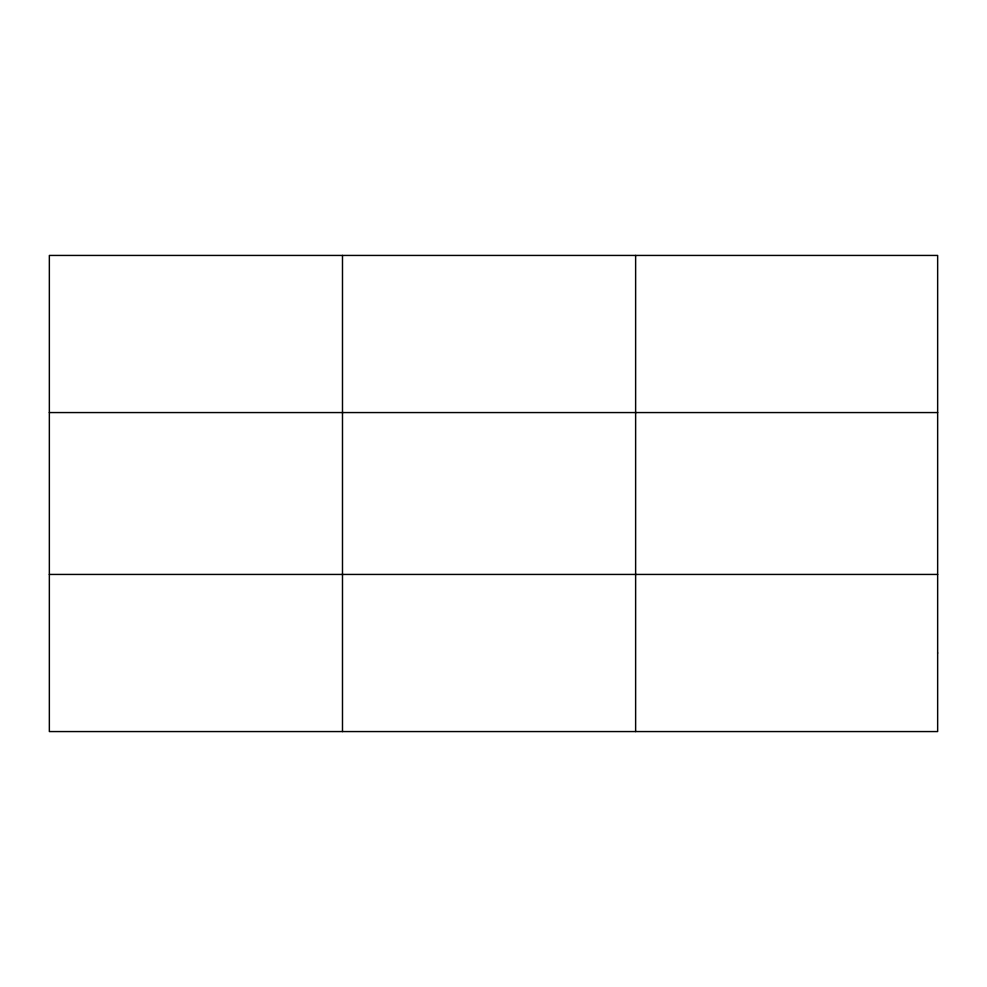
<?xml version="1.0" encoding="UTF-8"?>
<svg xmlns="http://www.w3.org/2000/svg" width="987" height="987" viewBox="0 0 987 987"><rect width="100%" height="100%" fill="white"/><g stroke="black" fill="none" stroke-linecap="round" stroke-linejoin="round"><path stroke-width="1.48" d="M342.489 731.564L342.489 255.436M635.628 731.564L635.628 255.436M49.35 412.566L937.65 412.566M49.35 574.434L937.65 574.434M937.65 652.999L937.65 731.564L49.35 731.564L49.35 255.436L937.65 255.436L937.65 652.999"/></g></svg>
